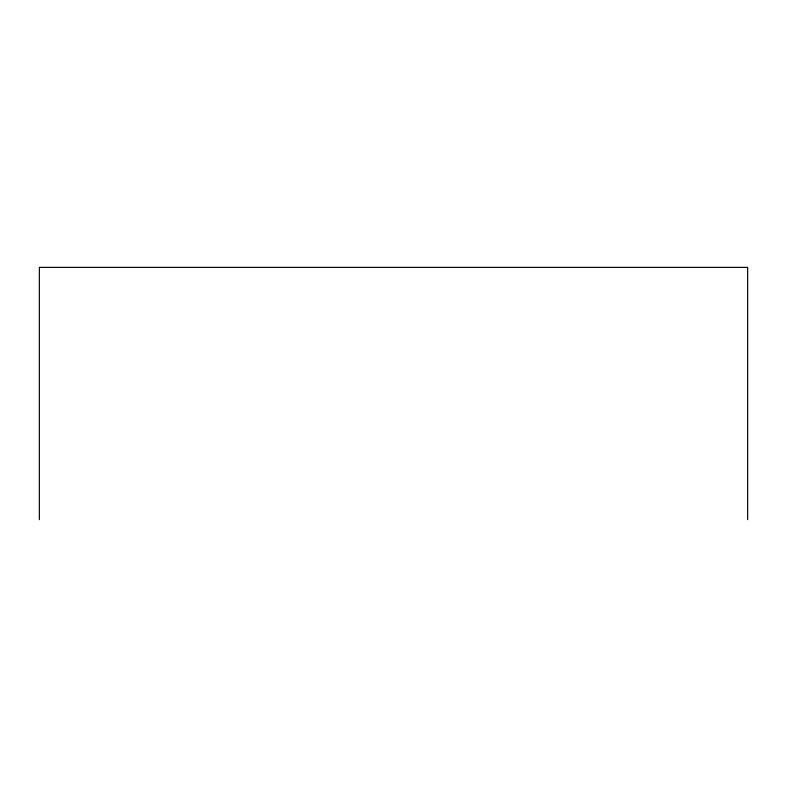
<?xml version="1.0" encoding="UTF-8"?>
<svg xmlns="http://www.w3.org/2000/svg" width="787" height="787" viewBox="0 0 787 787"><rect width="100%" height="100%" fill="white"/><g stroke="black" fill="none" stroke-linecap="round" stroke-linejoin="round"><path stroke-width="1.18" d="M747.65 519.627L747.65 267.373L39.35 267.373L39.35 519.627"/></g></svg>
